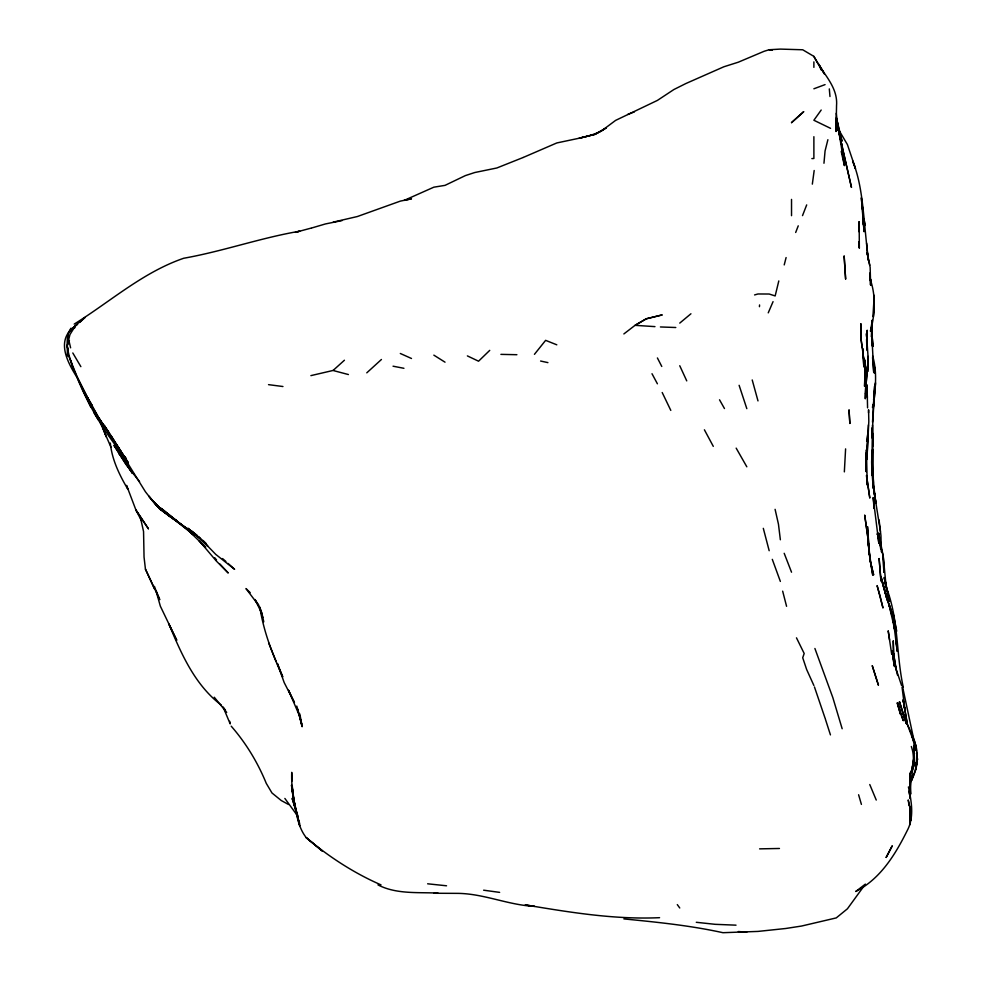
<?xml version="1.0" encoding="UTF-8"?>
<svg xmlns="http://www.w3.org/2000/svg" width="982" height="982" viewBox="0 0 982 982"><rect width="100%" height="100%" fill="white"/><g stroke="black" fill="none" stroke-linecap="round" stroke-linejoin="round"><path stroke-width="1.47" d="M791.529 215.672L791.529 199.407M813.882 136.694L813.882 158.47L811.881 158.593M873.354 483.046L872.703 433.246L873.28 445.816M872.126 452.223L872.176 475.043L872.004 452.285M871.967 437.96L871.906 429.343M872.262 452.174L872.041 472.342L872.973 484.703L880.437 531.434M881.333 551.823L880.952 535.742L879.062 519.92M868.358 424.948L866.946 459.11L868.812 421.474L868.579 409.813L868.53 412.833M836.247 118.712L836.05 131.502L836.541 105.626C838.137 86.097 821.725 72.619 813.882 56.379L802.711 49.775L780.359 49.1L769.176 49.738L764.156 51.273L738.329 62.185L723.894 66.764L685.878 83.531L673.898 89.522L657.4 100.409L615.604 120.393L601.512 130.913L595.055 134.35L579.319 138.167L595.055 134.35L606.213 127.881C598.112 133.65 588.316 136.265 578.729 138.315L556.794 142.955L523.283 157.439M67.697 348.512L67.513 356.036C67.721 346.83 65.291 336.237 70.986 328.209M67.856 342.497L68.089 333.463L75.921 325.079L85.029 317.432L79.726 322.44M866.983 350.476L867.204 330.197L866.91 349.359M869.77 265.275L867.081 252.681L870.15 267.362L870.629 284.841L869.77 273.07L870.347 280.373L869.77 278.029C876.153 295.189 875.109 313.823 870.494 331.265L872.298 320.23L871.513 336.998L871.599 330.615L873.747 372.681L872.544 357.485M872.298 320.23L871.869 345.787L871.906 330.443L872.114 343.234L871.844 332.873L873.01 346.45L871.599 330.615M909.823 793.088L909.811 773.202L910.51 794.033L909.823 797.863M909.786 796.427L910.289 780.997L910.51 794.033C909.344 778.051 916.942 761.934 911.333 746.504M858.734 231.568L859.201 221.613L858.71 227.382M858.734 231.384L859.164 222.288L859.336 248.213L858.734 241.83M870.617 285.161L870.899 279.404M867.585 371.662L868.039 356.491L866.455 333.598L866.529 336.421M870.617 285.001L870.838 280.656L870.936 284.976M872.519 422.174L874.643 386.11L873.317 407.064C875.195 390.063 877.589 372.608 872.605 355.852M844.348 471.876L845.6 448.884M915.961 762.842L915.519 769.913L911.087 781.451L913.076 774.528M759.442 306.691L759.565 304.948M858.796 226.584L859.164 222.288M823.959 163.245L825.064 150.983L827.887 139.702M814.176 170.5L812.335 184.137M872.47 407.555L872.912 404.572M873.575 400.091L875.465 382.685M866.676 441.213L867.781 433.786L866.198 462.817L866.112 471.532L866.406 449.781L867.29 485.12L866.627 476.896M911.431 772.269L913.96 757.294L912.474 769.348L910.731 773.178M778.8 280.938L775.166 295.938L769.176 294.023L757.994 293.974L754.569 294.931M784.225 264.907L786.103 257.554M915.862 764.843C921.447 746.971 908.46 730.166 903.305 713.742L914.033 742.257M768.243 312.853L773.055 301.646M795.69 232.476L798.243 225.835M806.688 204.907L802.515 215.623M69.415 340.447L67.181 345.848C70.925 371.933 86.576 394.58 98.519 417.571L109.689 433.7L104.129 425.231L145.41 491.749L152.382 500.636L159.956 509.167L189.894 530.599L159.956 509.167L148.896 496.278L159.956 509.167M74.448 328.27L75.565 325.57L69.955 334.543L67.181 345.848L68.286 350.206M911.087 781.451C915.199 772.736 918.686 762.805 916.697 753.096M910.474 772.453L914.488 764.389L914.021 744.957L914.488 764.389L912.474 769.348L912.327 766.304M821.197 110.033L813.882 120.258L830.551 128.335M534.441 354.33L545.624 340.349L556.806 344.817M489.736 350.365L478.553 361.204L467.383 355.901M77.615 324.441C54.992 337.98 66.175 360.308 76.989 377.321C88.957 406.965 105.884 434.326 126.15 458.987M366.777 372.841L381.433 359.486M333.242 370.324L344.424 360.222M74.215 324.097C110.352 301.609 142.893 272.272 183.72 258.254C222.889 251.306 260.512 237.89 299.719 231.2L295.349 232.353L310.889 228.168M679.753 323.103L690.935 313.774M623.865 333.941L635.047 325.337L646.279 318.794L661.991 314.964L646.279 318.794L635.047 325.337L654.957 326.625M523.124 157.513L496.843 167.983L474.76 172.525L465.333 175.618L445.018 185.365L433.848 187.181L404.142 200.402L411.495 198.794L400.312 201.126L357.362 216.531L333.242 222.128M627.682 114.464L634.384 111.874M813.882 88.785L825.064 84.612M311.552 228.033L325.472 223.933L342.043 220.594M310.889 375.627L333.143 370.447M623.865 918.907C657.216 922.184 690.26 925.51 722.961 932.704L757.994 931.415L785.723 928.493L801.582 926.038L836.247 917.912L847.417 908.804L865.363 884.119L855.764 891.484C880.4 878.853 895.167 854.794 907.123 830.784C914.451 817.355 911.456 801.165 908.411 786.913M438.033 893.104C417.939 892.11 396.36 894.418 377.96 884.88M436.818 893.141L434.093 893.264L456.618 893.362C483.279 893.313 507.915 905.085 534.441 906.349L525.223 904.901C569.609 912.253 614.241 919.741 659.573 917.679M759.602 848.865L779.45 848.473M736.021 925.167L715.142 924.32L696.287 922.294M772.196 49.775L769.176 49.738L772.183 50.168M500.906 354.367L516.9 354.711M660.42 326.957L675.788 327.509M738.317 931.537L746.823 932.139M446.54 885.789L427.636 883.8M268.528 384.649L282.951 386.527M483.635 890.195L499.629 892.38M393.046 366.2L403.933 368.299M540.591 361.032L547.907 362.616M333.696 370.656L348.414 374.547M381.028 884.892C354.097 873.17 328.589 856.623 306.286 837.695C297.62 826.795 296.392 812.445 293.667 799.274L299.719 825.702C295.226 808.296 291.028 790.449 291.728 772.343L292.12 780.972M400.312 353.483L411.495 358.491M902.618 687.007L914.954 744.97M288.536 804.491L281.257 800.526L271.977 792.977L266.269 783.366C257.726 762.462 246.003 743.129 231.212 726.164M433.848 355.14L445.018 362.174M169.505 516.557L154.407 502.944C166.105 515.808 181.83 523.455 194.301 535.399L171.457 517.281M163.552 511.303L180.025 523.394L194.301 535.399L189.047 531.09L205.643 547.318L199.113 540.665L216.298 561.004L228.241 572.997L219.894 564.012M171.212 517.035L176.76 521.135L167.566 514.065M191.564 531.078L196.965 535.165M167.934 514.568L163.613 511.156M190.483 530.255L187.943 528.255L199.616 537.89L207.754 546.102L191.564 531.25L199.616 537.89L199.113 537.24L215.745 554.388L234.624 569.315L228.057 563.423M222.533 558.562L225.872 561.458M221.466 705.236C194.817 685.068 181.265 653.767 168.879 623.987L176.76 640.301L160.336 606.152L155.991 590.722M160.078 507.976L152.382 500.636L154.407 502.637M163.38 511.131L165.577 513.23M250.214 592.674L245.979 588.562L258.634 605.354M158.581 506.712L160.68 508.75M203.041 540.456L206.195 543.537M139.554 481.634L125.868 464.314L113.973 445.362L132.472 473.41L118.822 453.107L124.383 460.263M214.26 697.232L226.707 712.416M214.751 557.764L216.543 559.973M118.822 453.107L124.272 460.141M284.866 798.44L298.098 816.619L292.157 798.415L299.719 823.665M126.334 459.195L122.075 453.598L123.855 456.016M677.298 904.606L679.753 907.982M124.726 456.52L126.359 458.741M223.871 708.022L225.455 710.268M110.328 434.56L120.872 451.585L98.519 417.571L103.441 425.623L91.989 406.425L76.989 376.364L68.495 355.459M116.072 444.146L128.36 462.866L110.978 435.677M116.919 445.312L120.086 450.087M838.874 130.103L847.417 144.575L855.469 168.536L852.597 160.901C860.956 181.351 862.478 203.802 864.823 225.565L864.074 218.802L868.113 259.751M258.782 605.378L255.001 599.511L261.629 612.989L262.648 617.666L259.543 606.557M903.305 687.375C896.038 654.491 898.861 619.63 886.341 587.518M80.868 366.654L72.803 352.968M94.174 413.066L98.519 420.136M813.882 56.379L824.328 73.969M823.947 72.901L818.841 64.223L821.05 69.832M86.76 396.544L92.431 406.167L87.337 397.514M736.169 448.136L746.823 466.806M719.536 399.809L724.471 408.549M704.401 429.797L713.288 446.356M651.999 373.725L657.4 383.802M109.149 435.247L109.689 436.303M141.101 520.055L135.97 510.112L126.568 485.378M657.4 357.951L661.77 366.458M670.804 410.39L662.199 392.518M140.34 517.158L143.556 531.544L144.047 557.076L145.446 569.167L159.747 599.634L156.003 590.342M796.476 637.834L804.184 653.496L802.711 657.744L806.652 669.528L813.882 685.485M679.753 365.734L686.737 380.881M90.798 407.113L81.494 386.675L86.121 396.912M145.446 569.167L154.407 588.807M110.917 447.129L98.986 419.596M259.96 607.846C263.777 631.929 272.603 654.687 282.742 676.807L277.354 663.464L284.215 682.65L294.44 702.56L288.536 690.236L299.719 716.381L302.125 726.729L297.669 709.127M840.297 137.026L842.102 141.138L836.247 117.239M869.77 784.544L876.251 800.06M223.074 706.905L230.181 723.906L229.739 721.291M268.626 642.842L276.163 661.487M784.188 553.296L791.529 572.199M772.294 559.347L780.359 581.418M901.206 715.301L903.305 720.727L897.769 702.719L900.678 713.951M746.823 408.659L739.115 385.3M814.9 648.476L832.81 697.539L842.163 728.742M154.407 586.352L155.598 589.63M825.064 718.149L814.446 686.934M260.009 607.87L261.875 613.136M102.3 425.623L106.277 436.904L103.331 429.109M769.176 550.718L763.309 528.341M901.611 685.632L894.946 665.624L892.515 654.122L897.474 675.027M825.346 719.033L830.441 734.892M757.994 400.914L752.212 379.96M858.599 794.757L861.41 804.393M880.756 547.981L878.694 533.042L883.235 556.229L883.837 572.113L883.235 556.229L877.368 533.803L880.952 546.581M877.368 533.803L880.437 544.936L877.822 533.533L878.841 543.427L873.158 497.506L874.09 508.443L873.759 501.765L873.968 507.62M836.75 119.006L839.72 133.626M296.773 706.058L301.732 724.164L299.841 713.963M126.96 486.213L127.734 489.048C119.387 474.883 111.936 459.625 110.315 443.054M836.357 120.258L842.372 148.061L836.247 119.816M886.378 587.666L889.962 601.475L885.113 582.621M782.666 591.152L786.57 606.299M885.383 583.725L886.022 586.291L884.266 577.919M70.851 360.357L72.312 366.163M913.96 743.386L911.542 733.493L912.425 737.813M869.77 559.175L873.599 574.691L869.77 559.175L870.383 562.035M891.546 614.351L889.176 604.421L892.724 615.284L897.241 651.397L895.768 639.343L896.333 643.873M893.227 621.446L894.59 627.117M297.521 816.95L294.796 805.608L291.936 785.379L294.514 805.78L291.494 785.121L292.697 793.91L292.378 786.729M69.268 342.104L70.606 347.824M887.63 592.416L889.68 601.303L885.212 580.902L886.095 586.328L883.235 556.229M775.093 509.327L778.456 524.179L780.359 539.756M262.182 614.585L263.765 621.802M916.55 753.255L917.151 756.054M884.168 577.465L884.782 580.411M885.408 583.345L886.022 586.291M841.193 151.375L844.41 165.627L836.787 119.031L838.1 130.545L836.247 113.323M837.032 124.714L837.904 129.047L837.081 124.677M893.816 616.598L893.46 614.855L896.726 631.181M870.69 563.472L872.753 575.182L868.984 550.632L867.916 539.253L869.77 557.285L867.499 526.585L868.984 550.632L867.928 539.253L868.26 544.789M902.949 699.724L903.501 702.633M904.054 705.542L905.146 711.361L902.065 687.326M892.257 615.702L880.952 576.52L887.188 599.867L892.135 613.431L888.956 604.556L894.897 630.137L892.724 615.284L894.7 630.014M837.192 126.322L837.671 129.219M872.973 484.703L875.919 503.017L873.526 485.967M916.255 750.125L915.347 744.196L916.181 750.236M889.569 639.957L888.194 630.8L891.668 654.073M868.677 551.724L869.119 554.707M862.945 353.545L864 360.824L861.116 339.576L860.895 323.888L861.116 339.576L862.221 347.959M909.062 805.731L908.227 799.937L910.891 811.292L909.811 824.831L910.179 806.738L911.149 820.203L909.897 811.513M837.081 126.445L837.499 129.403M916.611 753.268L917.446 759.307L915.555 769.888L917.47 759.319L916.734 753.734M862.65 211.4L864.074 231.703L861.337 197.738L862.503 209.878M915.654 745.363L916.366 750.948M873.526 486.016L875.134 499.728M875.171 499.998L872.642 471.998L873.268 483.107M914.488 740.809L914.966 745.117M908.878 791.21L909.197 794.082M866.627 243.143L868.186 259.997M867.695 255.43L868.137 259.629M867.462 252.902L868.088 259.002M858.833 242.812L859.287 247.39M829.311 88.896L829.974 96.518M873.415 488.655C870.874 453.733 872.372 418.516 875.465 383.68M880.338 544.998L880.645 548.84M909.97 793.714L910.277 798.747M862.552 206.772L863.264 224.669M867.572 366.139L865.964 385.496L867.622 366.286M875.171 373.025L874.987 367.391L875.158 373.32M872.495 425.034L872.888 436.72M867.572 364.776L867.72 369.207L867.609 366.249M866.603 339.244L866.787 346.302M871.758 428.054L871.893 433.713M865.805 453.23L866.234 471.606M867.339 397.612L867.045 384.883L867.572 407.849M813.882 61.878L813.882 67.365M868.039 356.491L867.474 371.724L868.039 356.491M865.412 393.684L865.302 398.79L865.928 381.077L865.412 393.684M873.992 295.398L873.329 316.72L873.992 295.398M872.593 449.461L871.991 474.932L871.709 459.625L871.893 472.428L871.635 461.81L872.593 449.461M865.326 367.833L864.565 386.307L865.228 360.112L865.449 380.807L865.326 367.833M892.135 846.018L886.169 857.409L892.135 846.018M803.632 111.727L791.529 122.64L803.632 111.727M176.76 520.877L161.244 508.418L176.76 520.877M322.071 850.854L306.286 837.695L322.071 850.854M148.392 528.746L135.97 510.112L148.392 528.746M123.388 455.734L116.036 444.171L127.991 463.087L123.388 455.734M887.188 599.867L882.339 582.559L887.188 599.867M878.411 685.141L872.286 665.796L878.411 685.141M906.312 723.599L899.487 701.725L906.312 723.599M900.445 714.074L897.266 703.014L900.445 714.074M879.995 595.718L877.098 585.591L882.99 607.993L879.995 595.718M851.468 187.353L841.034 141.752L851.468 187.353M896.161 669.577L893.546 653.521L893.264 640.78L893.632 655.215L893.546 653.521L896.161 669.577M907.135 723.12L903.305 700.62L907.135 723.12M869.77 497.825L866.517 475.534L869.77 497.825M894.271 666.017L892.135 650.698L894.271 666.017M867.781 537.031L864.725 515.292L867.781 537.031M880.952 580.841L879.123 558.598L880.952 580.841M845.625 279.011L844.152 256.118L845.625 279.011M863.129 353.655L862.797 348.61L863.829 366.961L863.129 353.655M849.847 423.426L849.049 410.059L849.847 423.426"/></g></svg>
